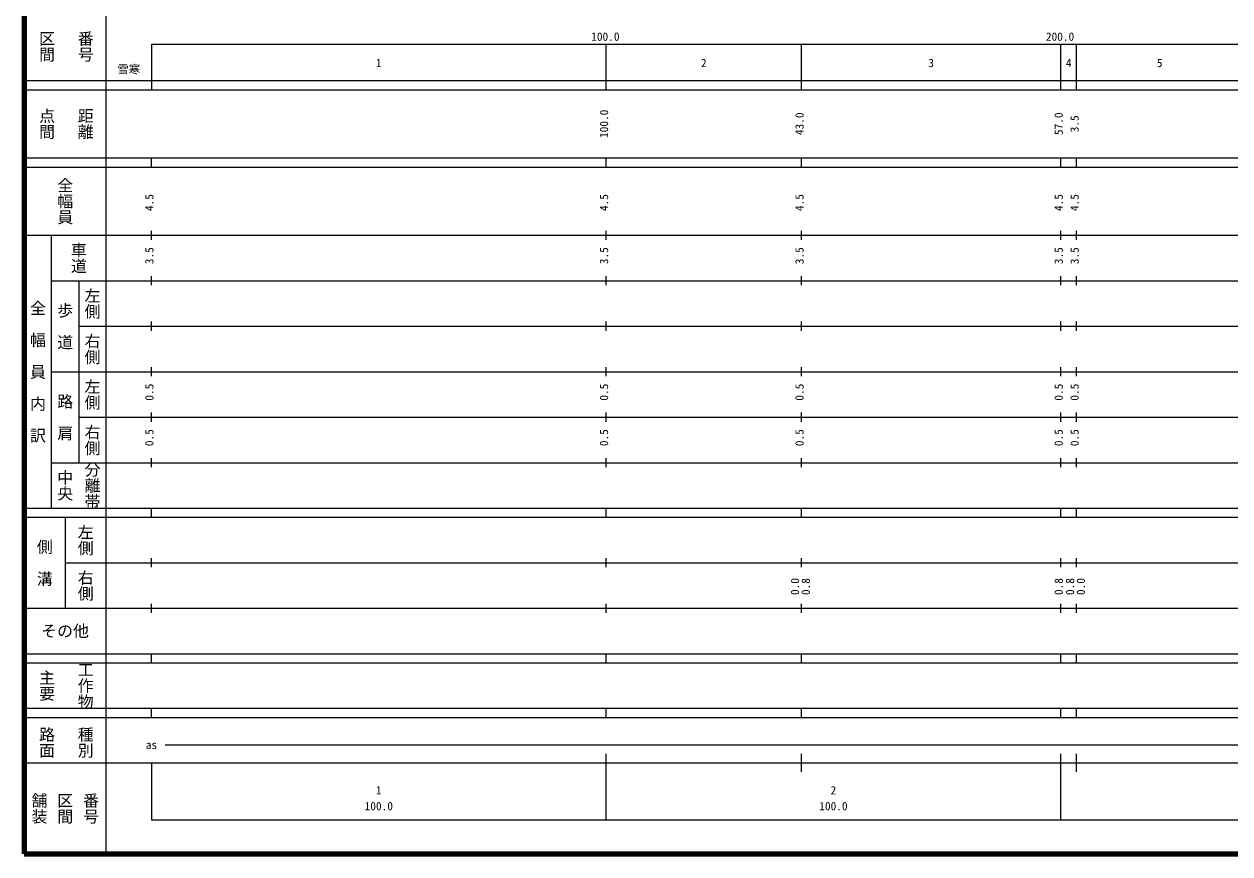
# Model space of a CAD drawing. Units: millimetres on the paper, enlarged 1000 times. Extents: x 40000 to 680000, y 20000 to 380000.
# Drawn here: x 40000 to 305201, y 20000 to 202409 of the extents above; entities that cross this region are included whole.
import ezdxf
from ezdxf.enums import TextEntityAlignment as Align

# ---------------------------------------------------------------- set-up
doc = ezdxf.new("R2010")
doc.units = ezdxf.units.MM
doc.header["$LTSCALE"] = 1000
doc.layers.add('M-TTL', color=2, linetype='Continuous', lineweight=140)
doc.layers.add('M-TTL-BAND', color=7, linetype='Continuous', lineweight=25)
doc.styles.add('@ＭＳ ゴシック', font='')
doc.styles.add('ＭＳ ゴシック', font='')
doc.styles.get('@ＭＳ ゴシック').set_extended_font_data('@MS Gothic')
doc.styles.get('ＭＳ ゴシック').set_extended_font_data('MS Gothic')

msp = doc.modelspace()

# ---------------------------------------------------------------- linework, layer by layer
at = {"layer": 'M-TTL'}
for p, q in [((40000, 380000), (40000, 20000)), ((40000, 20000), (680000, 20000))]:
    msp.add_line(p, q, dxfattribs=at)
at = {"layer": 'M-TTL-BAND'}
for p, q in [((58000, 370000), (58000, 20000)), ((68000, 198000), (579000, 198000)), ((68000, 198000), (68000, 188000)), ((168000, 188000), (168000, 198000)), ((211000, 188000), (211000, 198000)), ((268000, 188000), (268000, 198000)), ((271500, 188000), (271500, 198000)), ((40000, 190000), (579000, 190000)), ((40000, 188000), (579000, 188000)), ((40000, 173000), (579000, 173000)), ((68000, 171000), (68000, 173000)), ((168000, 171000), (168000, 173000)), ((211000, 171000), (211000, 173000)), ((268000, 171000), (268000, 173000)), ((271500, 171000), (271500, 173000)), ((40000, 171000), (579000, 171000)), ((68000, 155000), (68000, 157000)), ((168000, 155000), (168000, 157000)), ((211000, 155000), (211000, 157000)), ((268000, 155000), (268000, 157000)), ((271500, 155000), (271500, 157000)), ((40000, 156000), (579000, 156000)), ((46000, 96000), (46000, 156000)), ((46000, 146000), (579000, 146000)), ((52000, 146000), (52000, 106000)), ((68000, 145000), (68000, 147000)), ((168000, 145000), (168000, 147000)), ((211000, 145000), (211000, 147000)), ((268000, 145000), (268000, 147000)), ((271500, 145000), (271500, 147000)), ((52000, 136000), (579000, 136000)), ((68000, 135000), (68000, 137000)), ((168000, 135000), (168000, 137000)), ((211000, 135000), (211000, 137000)), ((268000, 135000), (268000, 137000)), ((271500, 135000), (271500, 137000)), ((46000, 126000), (579000, 126000)), ((68000, 125000), (68000, 127000)), ((168000, 125000), (168000, 127000)), ((211000, 125000), (211000, 127000)), ((268000, 125000), (268000, 127000)), ((271500, 125000), (271500, 127000)), ((68000, 115000), (68000, 117000)), ((168000, 115000), (168000, 117000)), ((211000, 115000), (211000, 117000)), ((268000, 115000), (268000, 117000)), ((271500, 115000), (271500, 117000)), ((52000, 116000), (579000, 116000)), ((68000, 105000), (68000, 107000)), ((168000, 105000), (168000, 107000)), ((211000, 105000), (211000, 107000)), ((268000, 105000), (268000, 107000)), ((271500, 105000), (271500, 107000)), ((46000, 106000), (579000, 106000)), ((40000, 96000), (579000, 96000)), ((68000, 94000), (68000, 96000)), ((168000, 94000), (168000, 96000)), ((211000, 94000), (211000, 96000)), ((268000, 94000), (268000, 96000)), ((271500, 94000), (271500, 96000)), ((40000, 94000), (579000, 94000)), ((49000, 94000), (49000, 74000)), ((68000, 83000), (68000, 85000)), ((168000, 83000), (168000, 85000)), ((211000, 83000), (211000, 85000)), ((268000, 83000), (268000, 85000)), ((271500, 83000), (271500, 85000)), ((49000, 84000), (579000, 84000)), ((68000, 73000), (68000, 75000)), ((168000, 73000), (168000, 75000)), ((211000, 73000), (211000, 75000)), ((268000, 73000), (268000, 75000)), ((271500, 73000), (271500, 75000)), ((40000, 74000), (579000, 74000)), ((40000, 64000), (579000, 64000)), ((68000, 62000), (68000, 64000)), ((168000, 62000), (168000, 64000)), ((211000, 62000), (211000, 64000)), ((268000, 62000), (268000, 64000)), ((271500, 62000), (271500, 64000)), ((40000, 62000), (579000, 62000)), ((40000, 52000), (579000, 52000)), ((68000, 50000), (68000, 52000)), ((168000, 50000), (168000, 52000)), ((211000, 50000), (211000, 52000)), ((268000, 50000), (268000, 52000)), ((271500, 50000), (271500, 52000)), ((40000, 50000), (579000, 50000)), ((71000, 44000), (565000, 44000)), ((40000, 40000), (579000, 40000)), ((68000, 40000), (68000, 27500)), ((168000, 27500), (168000, 42000)), ((211000, 38000), (211000, 42000)), ((268000, 27500), (268000, 42000)), ((271500, 38000), (271500, 42000)), ((68000, 27500), (579000, 27500))]:
    msp.add_line(p, q, dxfattribs=at)

# ---------------------------------------------------------------- texts
at = {"layer": 'M-TTL-BAND', "style": '@ＭＳ ゴシック'}
for s, p in [('区間', (45000, 197500)), ('番号', (53500, 197500)), ('点間', (45000, 180500)), ('距離', (53500, 180500)), ('全幅員', (49000, 163500)), ('車道', (52000, 151000)), ('左側', (55000, 141000)), ('全\u3000幅\u3000員\u3000内\u3000訳', (43000, 126000)), ('歩\u3000道', (49000, 136000)), ('右側', (55000, 131000)), ('左側', (55000, 121000)), ('路\u3000肩', (49000, 116000)), ('右側', (55000, 111000)), ('中央', (49000, 101000)), ('分離帯', (55000, 101000)), ('左側', (53500, 89000)), ('側\u3000溝', (44500, 84000)), ('右側', (53500, 79000)), ('工作物', (53500, 57000)), ('主要', (45000, 57000)), ('路面', (45000, 44500)), ('種別', (53500, 44500)), ('舗装', (43333, 30000)), ('区間', (49000, 30000)), ('番号', (54667, 30000))]:
    msp.add_text(s, height=2566, rotation=270, dxfattribs=at).set_placement(p, align=Align.MIDDLE_CENTER)
at = {"layer": 'M-TTL-BAND', "style": 'ＭＳ ゴシック'}
for s, p in [('100.0', (167844, 198195)), ('200.0', (267844, 198195)), ('1', (118000, 192405)), ('2', (189500, 192405)), ('3', (239500, 192405)), ('4', (269750, 192405)), ('5', (289750, 192405)), ('as', (68000, 42500)), ('1', (118000, 32523)), ('2', (218000, 32523)), ('100.0', (118000, 29033)), ('100.0', (218000, 29033))]:
    msp.add_text(s, height=1833, dxfattribs=at).set_placement(p, align=Align.BOTTOM_CENTER)
msp.add_text('雪寒', height=1833, dxfattribs=at).set_placement((65500, 191000), align=Align.BOTTOM_RIGHT)
for s, p in [('100.0', (169000, 180500)), ('43.0', (212000, 180500)), ('57.0', (269000, 180500)), ('3.5', (272500, 180500)), ('4.5', (69000, 163174)), ('4.5', (169000, 163174)), ('4.5', (212000, 163174)), ('4.5', (269000, 163174)), ('4.5', (272500, 163174)), ('3.5', (69000, 151500)), ('3.5', (169000, 151500)), ('3.5', (212000, 151500)), ('3.5', (269000, 151500)), ('3.5', (272500, 151500)), ('0.5', (69000, 121500)), ('0.5', (169000, 121500)), ('0.5', (212000, 121500)), ('0.5', (269000, 121500)), ('0.5', (272500, 121500)), ('0.5', (69000, 111500)), ('0.5', (169000, 111500)), ('0.5', (212000, 111500)), ('0.5', (269000, 111500)), ('0.5', (272500, 111500)), ('0.0', (211000, 78764)), ('0.8', (213370, 78764)), ('0.8', (269000, 78764)), ('0.8', (271500, 78764)), ('0.0', (273870, 78764))]:
    msp.add_text(s, height=1833, rotation=90, dxfattribs=at).set_placement(p, align=Align.BOTTOM_CENTER)
msp.add_text('その他', height=2566, dxfattribs=at).set_placement((49000, 69000), align=Align.MIDDLE_CENTER)

doc.saveas('drawing.dxf')
